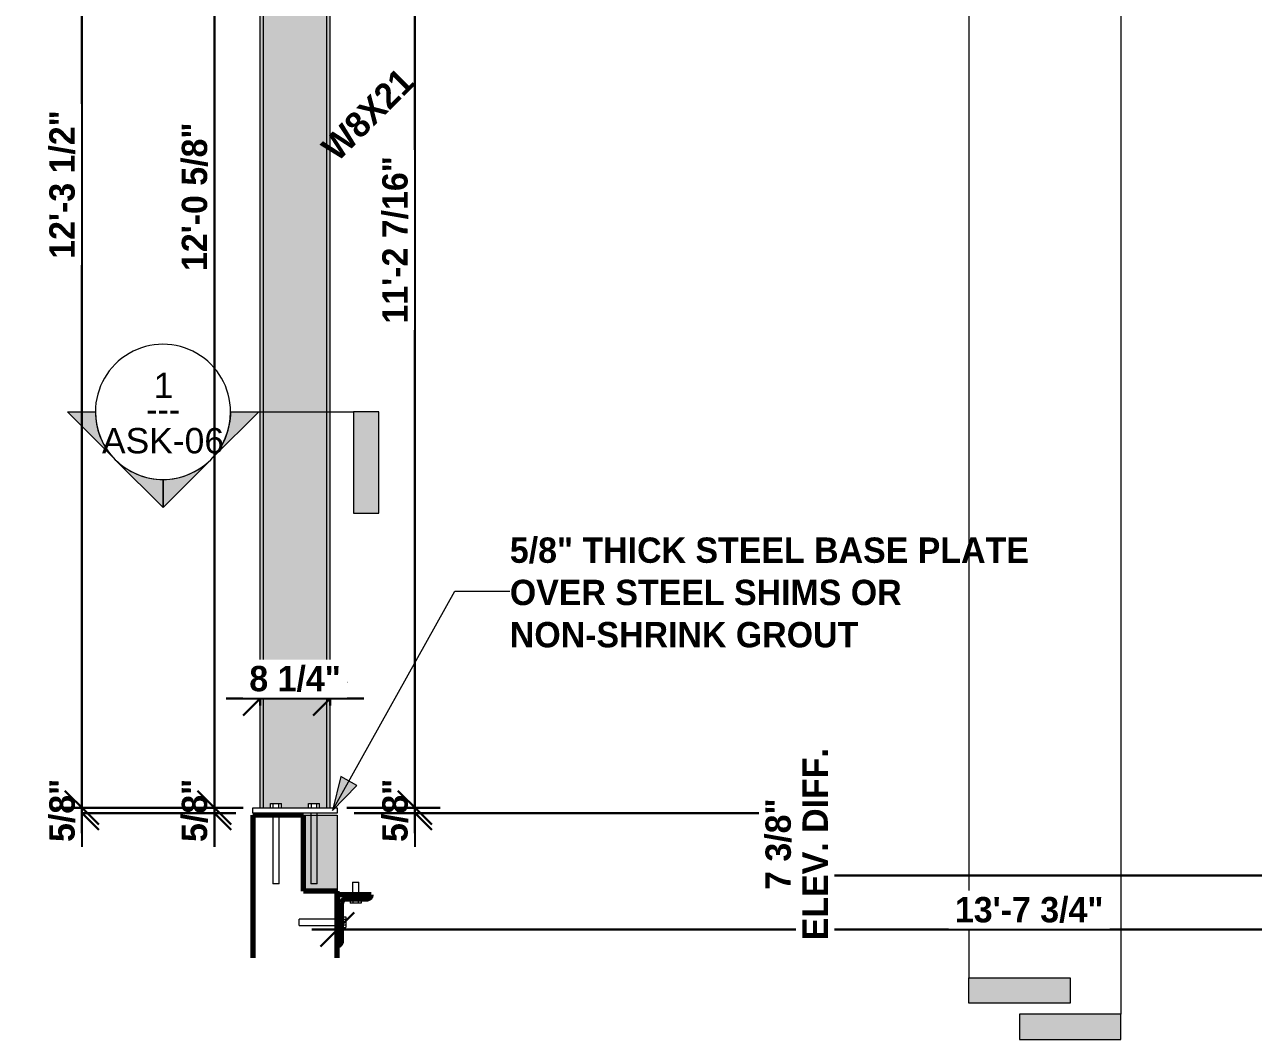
# Model space of a CAD drawing. Header units: inches. Extents: x -8939 to -8174, y -29 to 1319.
# Drawn here: x -8903.6 to -8758.2, y -28.5 to 91.6 of the extents above; entities that cross this region are included whole.
import ezdxf

# ---------------------------------------------------------------- set-up
doc = ezdxf.new("R2010")
doc.units = ezdxf.units.IN
doc.header["$MEASUREMENT"] = 0
for name, color, linetype, lineweight in [('A-ANNO-DIMS-1', 211, 'Continuous', 30), ('A-GENM', 5, 'Continuous', 9), ('G-ANNO-SYMB', 111, 'Continuous', 9), ('G-ANNO-TEXT', 231, 'Continuous', 9), ('S-BEAM', 12, 'Continuous', 9), ('S-BEAM-2', 12, 'Continuous', 70), ('S-COLS', 52, 'Continuous', 9), ('S-COLS-1', 22, 'Continuous', 9), ('S-COLS-IDEN', 171, 'Continuous', 9), ('S-FNDN', 32, 'Continuous', 18), ('S-FNDN-2', 32, 'Continuous', 70), ('S-FSTN', 2, 'Continuous', 9)]:
    doc.layers.add(name, color=color, linetype=linetype, lineweight=lineweight)
doc.layers.add('S-FNDN-1', color=235, linetype='Continuous', lineweight=18, transparency=0.4)
doc.styles.add('Arial', font='arial.ttf', dxfattribs={"height": 2.999999999999998})
doc.styles.add('Century Gothic', font='ufonts.com_century-gothic.ttf', dxfattribs={"height": 2.999999999999998})
doc.styles.add('Century Gothic_B', font='GOTHICB.TTF', dxfattribs={"height": 2.999999999999999})
doc.dimstyles.new('OD__1_16__Tol__', dxfattribs={"dimscale": 12, "dimtxt": 3.132504809152577, "dimasz": 0.3333333333333333, "dimexe": 0.25, "dimexo": 0.1666666666666667, "dimgap": 0.04166666666666667, "dimtad": 1, "dimdec": 4, "dimrnd": 0.0625, "dimzin": 3, "dimdsep": 46, "dimlunit": 4, "dimtxsty": 'Century Gothic_B', "dimblk1": 'OBLIQUE', "dimblk2": 'OBLIQUE', "dimsah": 1, "dimcen": 0.09, "dimdle": 0.25, "dimazin": 0, "dimtfac": 1, "dimtdec": 4, "dimtix": 1, "dimtmove": 0, "dimatfit": 3, "dimfxl": 1, "dimtvp": 1, "dimtfill": 1, "dimfrac": 2, "dimtolj": 1, "dimtzin": 0, "dimlwd": 30, "dimlwe": 30, "dimarcsym": 2})

# ---------------------------------------------------------------- blocks, each defined once
blk = doc.blocks.new('L-Angle - L6X4X1_2-2344438-STRUCTURE - MOMENT FRAME _1_ - ELEVATION')
at = {"layer": 'S-BEAM'}
h = blk.add_hatch(dxfattribs=at)
h.set_pattern_fill('FP_1', color=256, style=0, pattern_type=2)
h.set_pattern_definition([(45, (-8602.267, 124.938), (-3.167838379715733, 3.167838379715733), []), (45, (-8602.267, 129.738), (-3.167838379715733, 3.167838379715733), [])])
h.paths.add_polyline_path([(-8866.569381505386, -17.41796860874729), (-8866.215828114793, -17.27152199934061), (-8866.069381505387, -16.91796860874732), (-8866.069381505387, -12.41796860874727), (-8865.92293489598, -12.06441521815398), (-8865.569381505387, -11.9179686087473), (-8863.069381505387, -11.91796860874731), (-8862.715828114793, -11.77152199934055), (-8862.569381505387, -11.4179686087473), (-8866.569381505386, -11.41796860874729), (-8866.569381505386, -13.28898392608043)], flags=0)
at = {"layer": 'S-BEAM-2'}
for p, q in [((-8862.569381505387, -11.41796860874713), (-8866.569381505386, -11.41796860874716)), ((-8866.569381505386, -11.41796860874716), (-8866.569381505386, -17.41796860874714)), ((-8866.069381505387, -16.91796860874715), (-8866.069381505387, -12.41796860874712)), ((-8865.569381505387, -11.91796860874713), (-8863.069381505387, -11.91796860874714))]:
    blk.add_line(p, q, dxfattribs=at)
for centre, radius, start, end in [((-8863.069381505387, -11.41796860874713), 0.4999999999999963, 269.9999999999993, 359.9999999999994), ((-8865.569381505387, -12.41796860874712), 0.5, 90, 180), ((-8866.569381505386, -16.91796860874714), 0.499999999998181, 269.9999999999981, 359.9999999999989)]:
    blk.add_arc(centre, radius, start, end, dxfattribs=at)
blk = doc.blocks.new('051200 - Structural Steel Framing - Base Plate - 4 holes - 2-V1-STRUCTURE - MOMENT FRAME _1_ - ELEVATION')
at = {"layer": 'A-GENM'}
for p, q in [((-8874.468900558226, -0.624999999995411), (-8874.144141031806, -0.6249999999954099)), ((-8874.468900558226, -1.1249999999954), (-8874.468900558226, -0.624999999995411)), ((-8874.144141031806, -0.6249999999954099), (-8873.494621978967, -0.6249999999954076)), ((-8874.144141031806, -1.124999999995399), (-8874.144141031806, -0.6249999999954099)), ((-8873.494621978967, -0.6249999999954076), (-8873.169862452547, -0.6249999999954063)), ((-8873.494621978967, -1.124999999995397), (-8873.494621978967, -0.6249999999954076)), ((-8873.169862452547, -1.124999999995395), (-8873.169862452547, -0.6249999999954063)), ((-8869.968900558226, -0.6249999999954483), (-8869.644141031806, -0.624999999995449)), ((-8869.968900558226, -1.124999999995437), (-8869.968900558226, -0.6249999999954483)), ((-8869.644141031806, -0.624999999995449), (-8868.994621978967, -0.6249999999954466)), ((-8869.644141031806, -1.124999999995438), (-8869.644141031806, -0.624999999995449)), ((-8868.994621978967, -0.6249999999954466), (-8868.669862452547, -0.6249999999954436)), ((-8868.994621978967, -1.124999999995436), (-8868.994621978967, -0.6249999999954466)), ((-8868.669862452547, -1.124999999995433), (-8868.669862452547, -0.6249999999954436)), ((-8874.194381505384, -1.750000000001409), (-8874.194381505384, -2.000000000000158)), ((-8874.194381505384, -2.000000000000158), (-8874.194381505384, -10.12500000000018)), ((-8873.444381505384, -2.000000000000158), (-8873.444381505384, -1.750000000001409)), ((-8873.444381505384, -10.12500000000018), (-8873.444381505384, -2.000000000000158)), ((-8869.694381505384, -1.750000000001409), (-8869.694381505384, -2.000000000000158)), ((-8869.694381505384, -2.000000000000158), (-8869.694381505384, -10.12500000000018)), ((-8868.944381505384, -2.000000000000158), (-8868.944381505384, -1.750000000001409)), ((-8868.944381505384, -10.12500000000018), (-8868.944381505384, -2.000000000000158)), ((-8873.819381505384, -10.12500000000004), (-8874.194381505384, -10.12500000000004)), ((-8873.444381505384, -10.12500000000004), (-8873.819381505384, -10.12500000000004)), ((-8869.319381505384, -10.12500000000008), (-8869.694381505384, -10.12500000000008)), ((-8868.944381505384, -10.12500000000008), (-8869.319381505384, -10.12500000000008))]:
    blk.add_line(p, q, dxfattribs=at)
at = {"layer": 'S-BEAM'}
for p, q in [((-8876.569381505386, -1.125000000000075), (-8866.569381505386, -1.125000000000075)), ((-8876.569381505386, -1.750000000001297), (-8876.569381505386, -1.125000000000075)), ((-8866.569381505386, -1.125000000000075), (-8866.569381505386, -1.750000000001297)), ((-8866.569381505386, -1.750000000001297), (-8876.569381505386, -1.750000000001297))]:
    blk.add_line(p, q, dxfattribs=at)
blk = doc.blocks.new('050523 - W_P_C - Fastenings - Lag Bolt or Thru Bolt - 3_4_ x 2_-2254118-STRUCTURE - MOMENT FRAME _1_ - ELEVATION')
at = {"layer": 'A-GENM'}
for p, q in [((-8865.05040055826, -11.91796860874929), (-8865.05040055826, -12.41796860874928)), ((-8864.725641031842, -12.41796860874929), (-8865.05040055826, -12.41796860874928)), ((-8864.725641031842, -11.9179686087493), (-8864.725641031842, -12.41796860874929)), ((-8864.076121979004, -12.41796860874929), (-8864.725641031842, -12.41796860874929)), ((-8864.076121979004, -12.41796860874929), (-8864.076121979004, -11.9179686087493)), ((-8863.751362452584, -12.41796860874929), (-8864.076121979004, -12.41796860874929)), ((-8863.751362452584, -11.91796860874931), (-8863.751362452584, -12.41796860874929))]:
    blk.add_line(p, q, dxfattribs=at)
at = {"layer": 'S-FSTN'}
for p, q in [((-8864.775881505419, -9.917968608744799), (-8864.775881505419, -11.41796860874731)), ((-8864.775881505419, -9.917968608744653), (-8864.400881505419, -9.917968608744655)), ((-8864.400881505419, -9.917968608744655), (-8864.025881505419, -9.917968608744658)), ((-8864.025881505419, -11.41796860874732), (-8864.025881505419, -9.917968608744845))]:
    blk.add_line(p, q, dxfattribs=at)
blk = doc.blocks.new('050523 - W_P_C - Fastenings - Lag Bolt or Thru Bolt - 3_4_ x 5_-2254114-STRUCTURE - MOMENT FRAME _1_ - ELEVATION')
at = {"layer": 'A-GENM'}
for p, q in [((-8866.069381505382, -14.018449555909), (-8865.569381505382, -14.01844955590901)), ((-8865.569381505382, -14.34320908232806), (-8866.069381505382, -14.34320908232805)), ((-8865.569381505382, -14.01844955590901), (-8865.569381505382, -14.34320908232806)), ((-8865.569381505382, -14.34320908232806), (-8865.569381505382, -14.99272813516662)), ((-8866.069381505382, -14.99272813516662), (-8865.569381505382, -14.99272813516662)), ((-8866.069381505382, -15.31748766158566), (-8865.569381505382, -15.31748766158567)), ((-8865.569381505382, -14.99272813516662), (-8865.569381505382, -15.31748766158567))]:
    blk.add_line(p, q, dxfattribs=at)
at = {"layer": 'S-FSTN'}
for p, q in [((-8866.569381505386, -14.29296860874475), (-8871.069381505386, -14.29296860874465)), ((-8871.069381505386, -14.66796860874454), (-8871.069381505386, -14.29296860874454)), ((-8871.069381505386, -15.04296860874454), (-8871.069381505386, -14.66796860874454)), ((-8871.069381505386, -15.04296860874469), (-8866.569381505386, -15.04296860874475))]:
    blk.add_line(p, q, dxfattribs=at)
blk = doc.blocks.new('Section - 3_32_ x 3_8_-54337-STRUCTURE - MOMENT FRAME _1_ - ELEVATION')
at = {"layer": 'G-ANNO-SYMB'}
blk.add_hatch(color=256, dxfattribs=at).paths.add_polyline_path([(-8785.84586055963, -25.5452430915449), (-8773.84586055963, -25.54524309154501), (-8773.84586055963, -28.54524309154501), (-8785.84586055963, -28.5452430915449)], flags=0)
for p, q in [((-8785.84586055963, -25.5452430915449), (-8785.84586055963, -28.5452430915449)), ((-8773.84586055963, -25.54524309154501), (-8785.84586055963, -25.5452430915449)), ((-8773.84586055963, -28.54524309154501), (-8773.84586055963, -25.54524309154501)), ((-8785.84586055963, -28.5452430915449), (-8773.84586055963, -28.54524309154501))]:
    blk.add_line(p, q, dxfattribs=at)
blk = doc.blocks.new('_Oblique')
at = {"color": 0, "linetype": 'ByBlock', "lineweight": -2}
blk.add_line((-0.5, -0.5), (0.5, 0.5), dxfattribs=at)
blk = doc.blocks.new('DIMBLOCK1-STRUCTURE - MOMENT FRAME _1_ - ELEVATION')
at = {"layer": 'A-ANNO-DIMS-1', "color": 0, "lineweight": 30, "transparency": 16777216}
for p, q in [((-8881.121209444373, -1.125000000000003), (-8881.121209444373, 2.874999999999996)), ((-8877.709381505389, -1.125000000000002), (-8884.121209444373, -1.125000000000004)), ((-8881.121209444373, -1.750000000001299), (-8881.121209444373, -1.125000000000003)), ((-8878.56938150539, -1.750000000001299), (-8884.121209444373, -1.750000000001299)), ((-8881.121209444373, -1.750000000001299), (-8881.121209444373, -5.750000000001299))]:
    blk.add_line(p, q, dxfattribs=at)
at = {"layer": 'Defpoints', "color": 0, "transparency": 16777216}
for p in [(-8875.709381505389, -1.125000000000002), (-8876.56938150539, -1.750000000001298)]:
    blk.add_point(p, dxfattribs=at)
at = {"layer": 'A-ANNO-DIMS-1', "color": 0, "lineweight": 30, "transparency": 16777216, "xscale": 3.999999999999999, "yscale": 3.999999999999999, "zscale": 3.999999999999999}
for p, rotation in [((-8881.121209444373, -1.125000000000003), 270), ((-8881.121209444373, -1.750000000001299), 90)]:
    blk.add_blockref('_Oblique', p, dxfattribs=dict(at, rotation=rotation))
at = {"layer": 'A-ANNO-DIMS-1', "color": 0, "transparency": 16777216, "insert": (-8883.431202659654, -1.437499999998135), "char_height": 2.999999999999999, "attachment_point": 5, "rotation": 90, "style": 'Century Gothic_B', "bg_fill": 3, "box_fill_scale": 1.25, "bg_fill_color": 256, "bg_fill_true_color": 13158600, "bg_fill_transparency": 0}
blk.add_mtext('\\A1;5/8"', dxfattribs=at)
at = {"layer": 'Defpoints', "color": 0, "transparency": 16777216}
blk.add_point((-8881.121209444373, -1.125000000000003), dxfattribs=at)
blk = doc.blocks.new('DIMBLOCK2-STRUCTURE - MOMENT FRAME _1_ - ELEVATION')
at = {"layer": 'A-ANNO-DIMS-1', "color": 0, "lineweight": 30, "transparency": 16777216}
for p, q in [((-8881.121209444373, -4.125000000000003), (-8881.121209444373, 146.4999999999996)), ((-8869.054381505388, 143.4999999999996), (-8884.121209444373, 143.4999999999996)), ((-8877.709381505389, -1.125000000000002), (-8884.121209444373, -1.125000000000004))]:
    blk.add_line(p, q, dxfattribs=at)
at = {"layer": 'Defpoints', "color": 0, "transparency": 16777216}
for p in [(-8881.121209444373, 143.4999999999996), (-8867.054381505388, 143.4999999999996), (-8875.709381505389, -1.125000000000002)]:
    blk.add_point(p, dxfattribs=at)
at = {"layer": 'A-ANNO-DIMS-1', "color": 0, "lineweight": 30, "transparency": 16777216, "xscale": 3.999999999999999, "yscale": 3.999999999999999, "zscale": 3.999999999999999}
for p, rotation in [((-8881.121209444373, 143.4999999999996), 90), ((-8881.121209444373, -1.125000000000003), 270)]:
    blk.add_blockref('_Oblique', p, dxfattribs=dict(at, rotation=rotation))
at = {"layer": 'A-ANNO-DIMS-1', "color": 0, "transparency": 16777216, "insert": (-8883.431202659654, 71.18750000000229), "char_height": 2.999999999999999, "attachment_point": 5, "rotation": 90, "style": 'Century Gothic_B', "bg_fill": 3, "box_fill_scale": 1.25, "bg_fill_color": 256, "bg_fill_true_color": 13158600, "bg_fill_transparency": 0}
blk.add_mtext('\\A1;12\'-0 5/8"', dxfattribs=at)
blk = doc.blocks.new('DIMBLOCK3-STRUCTURE - MOMENT FRAME _1_ - ELEVATION')
at = {"layer": 'A-ANNO-DIMS-1', "color": 0, "lineweight": 30, "transparency": 16777216}
for p, q in [((-8875.709381505383, 10.97840025778577), (-8875.709381505383, 14.80682738253196)), ((-8867.429381505382, 10.97840025778577), (-8867.429381505382, 14.80682738253196)), ((-8875.709381505383, 11.80682738253196), (-8879.709381505383, 11.80682738253196)), ((-8867.429381505382, 11.80682738253196), (-8875.709381505383, 11.80682738253196)), ((-8867.429381505382, 11.80682738253196), (-8863.429381505382, 11.80682738253196))]:
    blk.add_line(p, q, dxfattribs=at)
at = {"layer": 'Defpoints', "color": 0, "transparency": 16777216}
for p in [(-8875.709381505383, 8.978400257785774), (-8867.429381505382, 8.978400257785774)]:
    blk.add_point(p, dxfattribs=at)
at = {"layer": 'A-ANNO-DIMS-1', "color": 0, "lineweight": 30, "transparency": 16777216, "xscale": 3.999999999999999, "yscale": 3.999999999999999, "zscale": 3.999999999999999}
blk.add_blockref('_Oblique', (-8875.709381505383, 11.80682738253196), dxfattribs=at)
at = {"layer": 'A-ANNO-DIMS-1', "color": 0, "lineweight": 30, "transparency": 16777216, "xscale": 3.999999999999999, "yscale": 3.999999999999999, "zscale": 3.999999999999999, "rotation": 180}
blk.add_blockref('_Oblique', (-8867.429381505382, 11.80682738253196), dxfattribs=at)
at = {"layer": 'A-ANNO-DIMS-1', "color": 0, "transparency": 16777216, "insert": (-8871.569381505382, 14.11682059781558), "char_height": 2.999999999999999, "attachment_point": 5, "style": 'Century Gothic_B', "bg_fill": 3, "box_fill_scale": 1.25, "bg_fill_color": 256, "bg_fill_true_color": 13158600, "bg_fill_transparency": 0}
blk.add_mtext('\\A1;8 1/4"', dxfattribs=at)
at = {"layer": 'Defpoints', "color": 0, "transparency": 16777216}
blk.add_point((-8875.709381505383, 11.80682738253196), dxfattribs=at)
blk = doc.blocks.new('DIMBLOCK4-STRUCTURE - MOMENT FRAME _1_ - ELEVATION')
at = {"layer": 'A-ANNO-DIMS-1', "color": 0, "lineweight": 30, "transparency": 16777216}
for p, q in [((-8857.39897681872, -1.125000000000001), (-8857.39897681872, 2.874999999999999)), ((-8865.429381505388, -1.125000000000002), (-8854.39897681872, -1.125)), ((-8857.39897681872, -1.750000000001297), (-8857.39897681872, -1.125000000000001)), ((-8864.56938150539, -1.750000000001298), (-8854.39897681872, -1.750000000001296)), ((-8857.39897681872, -1.750000000001297), (-8857.39897681872, -5.750000000001296))]:
    blk.add_line(p, q, dxfattribs=at)
at = {"layer": 'Defpoints', "color": 0, "transparency": 16777216}
for p in [(-8867.429381505388, -1.125000000000002), (-8866.56938150539, -1.750000000001298)]:
    blk.add_point(p, dxfattribs=at)
at = {"layer": 'A-ANNO-DIMS-1', "color": 0, "lineweight": 30, "transparency": 16777216, "xscale": 3.999999999999999, "yscale": 3.999999999999999, "zscale": 3.999999999999999}
for p, rotation in [((-8857.39897681872, -1.125000000000001), 270), ((-8857.39897681872, -1.750000000001297), 90)]:
    blk.add_blockref('_Oblique', p, dxfattribs=dict(at, rotation=rotation))
at = {"layer": 'A-ANNO-DIMS-1', "color": 0, "transparency": 16777216, "insert": (-8859.708970034002, -1.437499999998139), "char_height": 2.999999999999999, "attachment_point": 5, "rotation": 90, "style": 'Century Gothic_B', "bg_fill": 3, "box_fill_scale": 1.25, "bg_fill_color": 256, "bg_fill_true_color": 13158600, "bg_fill_transparency": 0}
blk.add_mtext('\\A1;5/8"', dxfattribs=at)
at = {"layer": 'Defpoints', "color": 0, "transparency": 16777216}
blk.add_point((-8857.39897681872, -1.125000000000001), dxfattribs=at)
blk = doc.blocks.new('DIMBLOCK5-STRUCTURE - MOMENT FRAME _1_ - ELEVATION')
at = {"layer": 'A-ANNO-DIMS-1', "color": 0, "lineweight": 30, "transparency": 16777216}
for p, q in [((-8857.39897681872, -4.125000000000001), (-8857.39897681872, 136.2999999999996)), ((-8858.227403943463, 133.2999999999996), (-8854.39897681872, 133.2999999999996)), ((-8865.429381505388, -1.125000000000002), (-8854.39897681872, -1.125))]:
    blk.add_line(p, q, dxfattribs=at)
at = {"layer": 'Defpoints', "color": 0, "transparency": 16777216}
for p in [(-8860.227403943463, 133.2999999999996), (-8857.39897681872, 133.2999999999996), (-8867.429381505388, -1.125000000000002)]:
    blk.add_point(p, dxfattribs=at)
at = {"layer": 'A-ANNO-DIMS-1', "color": 0, "lineweight": 30, "transparency": 16777216, "xscale": 3.999999999999999, "yscale": 3.999999999999999, "zscale": 3.999999999999999}
for p, rotation in [((-8857.39897681872, 133.2999999999996), 90), ((-8857.39897681872, -1.125000000000001), 270)]:
    blk.add_blockref('_Oblique', p, dxfattribs=dict(at, rotation=rotation))
at = {"layer": 'A-ANNO-DIMS-1', "color": 0, "transparency": 16777216, "insert": (-8859.708970034002, 66.0875000000023), "char_height": 2.999999999999999, "attachment_point": 5, "rotation": 90, "style": 'Century Gothic_B', "bg_fill": 3, "box_fill_scale": 1.25, "bg_fill_color": 256, "bg_fill_true_color": 13158600, "bg_fill_transparency": 0}
blk.add_mtext('\\A1;11\'-2 7/16"', dxfattribs=at)
blk = doc.blocks.new('DIMBLOCK16-STRUCTURE - MOMENT FRAME _1_ - ELEVATION')
at = {"layer": 'A-ANNO-DIMS-1', "color": 0, "lineweight": 30, "transparency": 16777216}
for p, q in [((-8866.569381505384, -16.36779576049809), (-8866.569381505384, -12.5393686357519)), ((-8702.819381505358, -16.36779576049809), (-8702.819381505358, -12.5393686357519)), ((-8699.819381505358, -15.5393686357519), (-8869.569381505384, -15.5393686357519))]:
    blk.add_line(p, q, dxfattribs=at)
at = {"layer": 'Defpoints', "color": 0, "transparency": 16777216}
for p in [(-8866.569381505384, -15.5393686357519), (-8866.569381505384, -18.36779576049809), (-8702.819381505358, -18.36779576049809)]:
    blk.add_point(p, dxfattribs=at)
at = {"layer": 'A-ANNO-DIMS-1', "color": 0, "lineweight": 30, "transparency": 16777216, "xscale": 3.999999999999999, "yscale": 3.999999999999999, "zscale": 3.999999999999999, "rotation": 180}
blk.add_blockref('_Oblique', (-8866.569381505384, -15.5393686357519), dxfattribs=at)
at = {"layer": 'A-ANNO-DIMS-1', "color": 0, "lineweight": 30, "transparency": 16777216, "xscale": 3.999999999999999, "yscale": 3.999999999999999, "zscale": 3.999999999999999}
blk.add_blockref('_Oblique', (-8702.819381505358, -15.5393686357519), dxfattribs=at)
at = {"layer": 'A-ANNO-DIMS-1', "color": 0, "transparency": 16777216, "insert": (-8784.694381505371, -13.22937542046828), "char_height": 2.999999999999999, "attachment_point": 5, "style": 'Century Gothic_B', "bg_fill": 3, "box_fill_scale": 1.25, "bg_fill_color": 256, "bg_fill_true_color": 13158600, "bg_fill_transparency": 0}
blk.add_mtext('\\A1;13\'-7 3/4"', dxfattribs=at)
blk = doc.blocks.new('DIMBLOCK17-STRUCTURE - MOMENT FRAME _1_ - ELEVATION')
at = {"layer": 'A-ANNO-DIMS-1', "color": 0, "lineweight": 30, "transparency": 16777216}
for p, q in [((-8812.049863000255, -1.750000000001289), (-8812.049863000255, 2.249999999998711)), ((-8864.56938150539, -1.750000000001298), (-8809.049863000255, -1.750000000001289)), ((-8812.049863000255, -9.125000000001318), (-8812.049863000255, -1.750000000001289)), ((-8704.819381505362, -9.1250000000013), (-8815.049863000255, -9.125000000001318)), ((-8812.049863000255, -9.125000000001318), (-8812.049863000255, -13.12500000000132))]:
    blk.add_line(p, q, dxfattribs=at)
at = {"layer": 'Defpoints', "color": 0, "transparency": 16777216}
for p in [(-8866.56938150539, -1.750000000001298), (-8702.819381505362, -9.1250000000013)]:
    blk.add_point(p, dxfattribs=at)
at = {"layer": 'A-ANNO-DIMS-1', "color": 0, "lineweight": 30, "transparency": 16777216, "xscale": 3.999999999999999, "yscale": 3.999999999999999, "zscale": 3.999999999999999}
for p, rotation in [((-8812.049863000255, -1.750000000001289), 270), ((-8812.049863000255, -9.125000000001318), 90)]:
    blk.add_blockref('_Oblique', p, dxfattribs=dict(at, rotation=rotation))
at = {"layer": 'A-ANNO-DIMS-1', "color": 0, "transparency": 16777216, "insert": (-8814.359856215537, -5.437499999998805), "char_height": 2.999999999999999, "attachment_point": 5, "rotation": 90, "style": 'Century Gothic_B', "bg_fill": 3, "box_fill_scale": 1.25, "bg_fill_color": 256, "bg_fill_true_color": 13158600, "bg_fill_transparency": 0}
blk.add_mtext('\\A1;7 3/8"', dxfattribs=at)
at = {"layer": 'A-ANNO-DIMS-1', "color": 0, "transparency": 16777216, "insert": (-8810.021310983515, -5.437499999998805), "char_height": 2.999999999999999, "attachment_point": 5, "rotation": 90, "style": 'Century Gothic_B', "bg_fill": 3, "box_fill_scale": 1.25, "bg_fill_color": 256, "bg_fill_true_color": 13158600, "bg_fill_transparency": 0}
blk.add_mtext('\\A1;ELEV. DIFF.', dxfattribs=at)
at = {"layer": 'Defpoints', "color": 0, "transparency": 16777216}
blk.add_point((-8812.049863000255, -1.750000000001289), dxfattribs=at)
blk = doc.blocks.new('Section - Section Head - Filled-22785-STRUCTURE - MOMENT FRAME _1_ - ELEVATION')
at = {"layer": 'G-ANNO-SYMB'}
h = blk.add_hatch(color=256, dxfattribs=at)
edge = h.paths.add_edge_path(flags=0)
edge.add_arc((-8773.84586055963, 180.164589275989), 8.01041186365364, 89.99999999999989, 132.0783950246268, ccw=False)
edge.add_line((-8773.84586055963, 188.1750011396435), (-8773.84586055963, 191.4782977749737))
edge.add_line((-8773.84586055963, 191.4782977749737), (-8779.214012345175, 186.110145989428))
h = blk.add_hatch(color=256, dxfattribs=at)
edge = h.paths.add_edge_path(flags=0)
edge.add_line((-8779.502714809121, 185.8214435254813), (-8785.159569058615, 180.164589275989))
edge.add_line((-8785.159569058615, 180.164589275989), (-8781.84586055963, 180.164589275989))
edge.add_arc((-8773.84586055963, 180.1645892759889), 7.999999999998778, 135.0000000000002, 179.9999999999997, ccw=False)
h = blk.add_hatch(color=256, dxfattribs=at)
edge = h.paths.add_edge_path(flags=0)
edge.add_arc((-8773.84586055963, 180.164589275989), 7.999999999999994, 180.0000000000003, 225.0000000000041, ccw=False)
edge.add_line((-8781.84586055963, 180.164589275989), (-8785.159569058615, 180.164589275989))
edge.add_line((-8785.159569058615, 180.164589275989), (-8779.502714809121, 174.5077350264966))
h = blk.add_hatch(color=256, dxfattribs=at)
edge = h.paths.add_edge_path(flags=0)
edge.add_line((-8779.214012345175, 174.2190325625498), (-8773.84586055963, 168.8508807770041))
edge.add_line((-8773.84586055963, 168.8508807770041), (-8773.84586055963, 172.1541774123343))
edge.add_arc((-8773.84586055963, 180.1645892759889), 8.01041186365463, 227.9216049753765, 270, ccw=False)
for p, q in [((-8779.214012345175, 186.110145989428), (-8773.84586055963, 191.4782977749737)), ((-8773.84586055963, 191.4782977749737), (-8773.84586055963, 188.1750011396435)), ((-8785.159569058615, 180.164589275989), (-8779.502714809121, 185.8214435254813)), ((-8781.84586055963, 180.164589275989), (-8785.159569058615, 180.164589275989)), ((-8779.502714809121, 174.5077350264966), (-8785.159569058615, 180.164589275989)), ((-8785.159569058615, 180.164589275989), (-8781.84586055963, 180.164589275989)), ((-8773.84586055963, 168.8508807770041), (-8779.214012345175, 174.2190325625498)), ((-8773.84586055963, 172.1541774123343), (-8773.84586055963, 168.8508807770041))]:
    blk.add_line(p, q, dxfattribs=at)
for centre, radius, start, end in [((-8773.84586055963, 180.1750011396435), 8, 90, 269.9999999999996), ((-8773.84586055963, 180.164589275989), 8.01041186365364, 89.99999999999959, 132.0783950246265), ((-8773.84586055963, 180.1750011396435), 8, 269.9999999999996, 90), ((-8773.84586055963, 180.1645892759889), 7.999999999998778, 134.9999999999999, 179.9999999999994), ((-8773.84586055963, 180.164589275989), 7.999999999999994, 179.9999999999999, 225.0000000000037), ((-8773.84586055963, 180.1645892759889), 8.01041186365463, 227.9216049753761, 269.9999999999996)]:
    blk.add_arc(centre, radius, start, end, dxfattribs=at)
blk = doc.blocks.new('DIMBLOCK18-STRUCTURE - MOMENT FRAME _1_ - ELEVATION')
at = {"layer": 'A-ANNO-DIMS-1', "color": 0, "lineweight": 30, "transparency": 16777216}
for p, q in [((-8896.795942699711, -1.125000000000006), (-8896.795942699711, 2.874999999999994)), ((-8877.709381505389, -1.125000000000002), (-8899.795942699711, -1.125000000000006)), ((-8896.795942699711, -1.750000000001301), (-8896.795942699711, -1.125000000000006)), ((-8878.56938150539, -1.750000000001299), (-8899.795942699711, -1.750000000001302)), ((-8896.795942699711, -1.750000000001301), (-8896.795942699711, -5.750000000001301))]:
    blk.add_line(p, q, dxfattribs=at)
at = {"layer": 'Defpoints', "color": 0, "transparency": 16777216}
for p in [(-8875.709381505389, -1.125000000000002), (-8876.56938150539, -1.750000000001298)]:
    blk.add_point(p, dxfattribs=at)
at = {"layer": 'A-ANNO-DIMS-1', "color": 0, "lineweight": 30, "transparency": 16777216, "xscale": 3.999999999999999, "yscale": 3.999999999999999, "zscale": 3.999999999999999}
for p, rotation in [((-8896.795942699711, -1.125000000000006), 270), ((-8896.795942699711, -1.750000000001301), 90)]:
    blk.add_blockref('_Oblique', p, dxfattribs=dict(at, rotation=rotation))
at = {"layer": 'A-ANNO-DIMS-1', "color": 0, "transparency": 16777216, "insert": (-8899.105935914993, -1.437499999998132), "char_height": 2.999999999999999, "attachment_point": 5, "rotation": 90, "style": 'Century Gothic_B', "bg_fill": 3, "box_fill_scale": 1.25, "bg_fill_color": 256, "bg_fill_true_color": 13158600, "bg_fill_transparency": 0}
blk.add_mtext('\\A1;5/8"', dxfattribs=at)
at = {"layer": 'Defpoints', "color": 0, "transparency": 16777216}
blk.add_point((-8896.795942699711, -1.125000000000006), dxfattribs=at)
blk = doc.blocks.new('DIMBLOCK19-STRUCTURE - MOMENT FRAME _1_ - ELEVATION')
at = {"layer": 'A-ANNO-DIMS-1', "color": 0, "lineweight": 30, "transparency": 16777216}
for p, q in [((-8896.795942699711, -4.125000000000005), (-8896.795942699711, 149.3996093749993)), ((-8877.710631505388, 146.3996093749994), (-8899.795942699711, 146.3996093749993)), ((-8877.709381505389, -1.125000000000002), (-8899.795942699711, -1.125000000000006))]:
    blk.add_line(p, q, dxfattribs=at)
at = {"layer": 'Defpoints', "color": 0, "transparency": 16777216}
for p in [(-8896.795942699711, 146.3996093749993), (-8875.710631505388, 146.3996093749994), (-8875.709381505389, -1.125000000000002)]:
    blk.add_point(p, dxfattribs=at)
at = {"layer": 'A-ANNO-DIMS-1', "color": 0, "lineweight": 30, "transparency": 16777216, "xscale": 3.999999999999999, "yscale": 3.999999999999999, "zscale": 3.999999999999999}
for p, rotation in [((-8896.795942699711, 146.3996093749993), 90), ((-8896.795942699711, -1.125000000000006), 270)]:
    blk.add_blockref('_Oblique', p, dxfattribs=dict(at, rotation=rotation))
at = {"layer": 'A-ANNO-DIMS-1', "color": 0, "transparency": 16777216, "insert": (-8899.105935914993, 72.63730468750217), "char_height": 2.999999999999999, "attachment_point": 5, "rotation": 90, "style": 'Century Gothic_B', "bg_fill": 3, "box_fill_scale": 1.25, "bg_fill_color": 256, "bg_fill_true_color": 13158600, "bg_fill_transparency": 0}
blk.add_mtext('\\A1;12\'-3 1/2"', dxfattribs=at)

msp = doc.modelspace()

# ---------------------------------------------------------------- hatches: boundary and pattern name
at = {"layer": 'S-COLS-1'}
for points in [[(-8875.309381505383, -1.12500000000017), (-8875.309381505383, 146.1496093749994), (-8875.709381505383, 146.1496093749994), (-8875.709381505383, -1.12500000000017)], [(-8867.429381505384, -1.12500000000017), (-8867.429381505384, 146.1496093749994), (-8867.829381505384, 146.1496093749994), (-8867.829381505384, -1.12500000000017)]]:
    msp.add_hatch(color=256, dxfattribs=at).paths.add_polyline_path(points, flags=0)
h = msp.add_hatch(color=256, dxfattribs=at)
h.paths.add_polyline_path([(-8875.24574357218, -1.12500000000017), (-8874.834381505383, -1.12500000000017), (-8874.834381505383, 133.2999999999994), (-8875.309381505383, 133.2999999999994), (-8875.309381505383, -1.12500000000017)], flags=0)
h.paths.add_polyline_path([(-8875.251187912541, 133.5499999999994), (-8874.834381505383, 133.5499999999994), (-8874.839058773085, 143.2492187499994), (-8875.309381505383, 143.2492187499994), (-8875.309381505383, 133.5499999999994)], flags=0)
h.paths.add_polyline_path([(-8875.075010370527, 143.4992187499994), (-8874.834381505383, 143.4992187499994), (-8874.834381505383, 146.1496093749994), (-8875.309381505383, 146.1496093749994), (-8875.309381505383, 143.4992187499994), (-8875.24574357218, 143.4992187499994)], flags=0)
h = msp.add_hatch(color=256, dxfattribs=at)
h.paths.add_polyline_path([(-8874.834381505383, -1.12500000000017), (-8874.468900558226, -1.12500000000017), (-8874.468900558226, -0.6249999999955945), (-8873.169862452547, -0.6249999999955519), (-8873.169862452547, -1.12500000000017), (-8869.968900558226, -1.12500000000017), (-8869.968900558226, -0.6249999999955945), (-8868.669862452547, -0.6249999999955945), (-8868.669862452547, -1.12500000000017), (-8868.304381505384, -1.12500000000017), (-8868.304381505384, 131.5000903221598), (-8868.32781900539, 131.5000903221598), (-8868.32781900539, 131.7746093750007), (-8868.929381505384, 131.7873871901423), (-8868.929381505384, 132.5246093750007), (-8868.32781900539, 132.5246093750007), (-8868.32781900539, 132.7991284278365), (-8868.304381505384, 132.7991284278365), (-8868.304381505384, 133.2999999999994), (-8874.834381505383, 133.2999999999994), (-8874.834381505383, -0.6829839260804532)], flags=0)
h.paths.add_polyline_path([(-8870.180581222341, 133.5499999999994), (-8868.304381505384, 133.5499999999994), (-8868.304381505384, 134.2500903221598), (-8868.32781900539, 134.2500903221598), (-8868.32781900539, 134.5246093750007), (-8868.929381505384, 134.5373871901423), (-8868.929381505384, 135.2746093750007), (-8868.32781900539, 135.2746093750007), (-8868.32781900539, 135.5491284278365), (-8868.304381505384, 135.5491284278365), (-8868.304381505384, 141.2500903221598), (-8868.32781900539, 141.2500903221598), (-8868.32781900539, 141.5246093750007), (-8868.929381505384, 141.5373871901423), (-8868.929381505384, 142.2746093750007), (-8868.32781900539, 142.2746093750007), (-8868.32781900539, 142.5491284278365), (-8868.304381505384, 142.5491284278365), (-8868.304381505384, 143.2492187499994), (-8874.834381505383, 143.2492187499994), (-8874.834381505383, 133.5499999999994), (-8871.766872889008, 133.5499999999994)], flags=0)
h.paths.add_polyline_path([(-8868.594289555675, 143.4992187499994), (-8868.304381505384, 143.4992187499994), (-8868.304381505384, 144.0000903221598), (-8868.32781900539, 144.0000903221598), (-8868.32781900539, 144.2746093750007), (-8868.929381505384, 144.2873871901423), (-8868.929381505384, 145.0246093750007), (-8868.32781900539, 145.0246093750007), (-8868.32781900539, 145.2991284278365), (-8868.304381505384, 145.2991284278365), (-8868.304381505384, 146.1496093749994), (-8874.834381505383, 146.1496093749994), (-8874.834381505383, 143.4992187499994), (-8870.180581222341, 143.4992187499994)], flags=0)
h = msp.add_hatch(color=256, dxfattribs=at)
h.paths.add_polyline_path([(-8868.066881505385, -1.12500000000017), (-8867.829381505384, -1.12500000000017), (-8867.835711619713, 131.5000903221598), (-8868.304381505384, 131.5000903221598), (-8868.304381505384, -1.12500000000017)], flags=0)
h.paths.add_polyline_path([(-8867.83515030028, 132.7991284278365), (-8867.829381505384, 132.7991284278365), (-8867.83493387172, 133.2999999999994), (-8868.304381505384, 133.2999999999994), (-8868.304381505384, 132.7991284278365), (-8867.893019438587, 132.7991284278365)], flags=0)
h.paths.add_polyline_path([(-8868.087200060221, 133.5499999999994), (-8867.829381505384, 133.5499999999994), (-8867.834523333984, 134.2500903221598), (-8868.304381505384, 134.2500903221598), (-8868.304381505384, 133.5499999999994)], flags=0)
h.paths.add_polyline_path([(-8867.90553362236, 135.5491284278365), (-8867.829381505384, 135.5491284278365), (-8867.83149860668, 141.2500903221598), (-8868.304381505384, 141.2500903221598), (-8868.304381505384, 135.5491284278365), (-8868.066881505385, 135.5491284278365)], flags=0)
h.paths.add_polyline_path([(-8867.830937287246, 142.5491284278365), (-8867.829381505384, 142.5491284278365), (-8867.830634775488, 143.2492187499994), (-8868.304381505384, 143.2492187499994), (-8868.304381505384, 142.5491284278365), (-8867.893019438587, 142.5491284278365)], flags=0)
h.paths.add_polyline_path([(-8868.304381505384, 143.4992187499994), (-8867.829381505384, 143.4992187499994), (-8867.830310320953, 144.0000903221598), (-8868.304381505384, 144.0000903221598), (-8868.304381505384, 143.5856827405862)], flags=0)
h.paths.add_polyline_path([(-8868.066881505385, 145.2991284278365), (-8867.829381505384, 145.2991284278365), (-8867.829381505384, 146.1496093749994), (-8868.304381505384, 146.1496093749994), (-8868.304381505384, 145.2991284278365), (-8868.068253019632, 145.2991284278365)], flags=0)
at = {"layer": 'S-FNDN-1'}
msp.add_hatch(color=256, dxfattribs=at).paths.add_polyline_path([(-8868.594289555675, -11.00000000000125), (-8866.569381505384, -11.00000000000125), (-8866.569381505384, -2.000000000000184), (-8870.569381505384, -2.000000000000184), (-8870.569381505384, -11.00000000000125)], flags=0)

# ---------------------------------------------------------------- linework, layer by layer
at = {"layer": 'G-ANNO-SYMB'}
for p, q in [((-8791.845860559642, 192.3677650366384), (-8791.845860559642, -21.26509817600541)), ((-8773.845860559633, 172.164589275989), (-8773.845860559633, -25.54524309154501))]:
    msp.add_line(p, q, dxfattribs=at)
at = {"layer": 'G-ANNO-TEXT'}
msp.add_line((-8852.646252886847, 24.52485929787874), (-8846.151833479578, 24.52485929787874), dxfattribs=at)
at = {"layer": 'S-COLS'}
for p, q in [((-8875.709381505385, -1.125), (-8875.709381505385, 146.1496093749994)), ((-8875.309381505383, -1.125), (-8875.309381505383, 146.1496093749994)), ((-8867.829381505386, -1.125), (-8867.829381505386, 146.1496093749994)), ((-8867.429381505384, -1.125), (-8867.429381505384, 146.1496093749994))]:
    msp.add_line(p, q, dxfattribs=at)
at = {"layer": 'S-FNDN'}
for p, q in [((-8870.569381505384, -2.000000000000014), (-8866.569381505384, -2.000000000000014)), ((-8866.569381505384, -2.000000000000014), (-8866.569381505384, -11.00000000000104))]:
    msp.add_line(p, q, dxfattribs=at)
at = {"layer": 'S-FNDN-2'}
for p, q in [((-8870.569381505384, -2.000000000000014), (-8876.569381505384, -2.000000000000014)), ((-8876.569381505384, -2.000000000000014), (-8876.569381505384, -18.89165059274691)), ((-8870.569381505384, -11.00000000000104), (-8870.569381505384, -2.000000000000014)), ((-8866.569381505384, -11.00000000000104), (-8870.569381505384, -11.00000000000104)), ((-8866.569381505384, -18.89165059274687), (-8866.569381505384, -11.00000000000104))]:
    msp.add_line(p, q, dxfattribs=at)

# ---------------------------------------------------------------- block references
at = {"layer": 'G-ANNO-SYMB', "extrusion": (0, 0, -1)}
msp.add_blockref('Section - 3_32_ x 3_8_-54337-STRUCTURE - MOMENT FRAME _1_ - ELEVATION', (17565.69172111927, 4.280144915700845), dxfattribs=at)
at = {"layer": 'G-ANNO-SYMB'}
msp.add_blockref('Section - 3_32_ x 3_8_-54337-STRUCTURE - MOMENT FRAME _1_ - ELEVATION', (0, 0), dxfattribs=at)
at = {"layer": 'S-BEAM'}
for name in ['051200 - Structural Steel Framing - Base Plate - 4 holes - 2-V1-STRUCTURE - MOMENT FRAME _1_ - ELEVATION', 'L-Angle - L6X4X1_2-2344438-STRUCTURE - MOMENT FRAME _1_ - ELEVATION']:
    msp.add_blockref(name, (0, 0), dxfattribs=at)
at = {"layer": 'S-FSTN'}
for name in ['050523 - W_P_C - Fastenings - Lag Bolt or Thru Bolt - 3_4_ x 2_-2254118-STRUCTURE - MOMENT FRAME _1_ - ELEVATION', '050523 - W_P_C - Fastenings - Lag Bolt or Thru Bolt - 3_4_ x 5_-2254114-STRUCTURE - MOMENT FRAME _1_ - ELEVATION']:
    msp.add_blockref(name, (0, 0), dxfattribs=at)

# ---------------------------------------------------------------- texts
at = {"layer": 'G-ANNO-TEXT', "char_height": 2.999999999999998, "attachment_point": 1, "style": 'Century Gothic_B'}
for s, insert, width in [('5/8" THICK STEEL BASE PLATE', (-8846.151833479578, 30.86055483593648), 68.67999999999994), ('OVER STEEL SHIMS OR', (-8846.151833479578, 25.86055483593648), 52.92399999999996), ('NON-SHRINK GROUT', (-8846.151833479578, 20.86055483593649), 50.49999999999996)]:
    msp.add_mtext(s, dxfattribs=dict(at, insert=insert, width=width))

# ---------------------------------------------------------------- next in the draw order: dimensions: what is measured, and where the dimension line sits
at = {"layer": 'A-ANNO-DIMS-1'}
dim = msp.add_linear_dim(base=(-8881.121209444373, -1.125000000000003), p1=(-8876.569381505386, -1.750000000001297), p2=(-8875.709381505385, -1.125000000000002), angle=89.99999999999991, dimstyle='OD__1_16__Tol__', override={"dimpost": '<>', "dimfxl": 1.063120407104774}, dxfattribs=at)
dim.commit()
dim.dimension.update_dxf_attribs({"geometry": 'DIMBLOCK1-STRUCTURE - MOMENT FRAME _1_ - ELEVATION', "text_midpoint": (-8883.431202659654, -1.437499999998135)})
dim = msp.add_linear_dim(base=(-8866.569381505384, -15.5393686357519), p1=(-8702.819381505358, -18.36779576049809), p2=(-8866.569381505384, -18.36779576049809), dimstyle='OD__1_16__Tol__', override={"dimpost": '<>', "dimfxl": 163.7500000000255}, dxfattribs=at)
dim.commit()
dim.dimension.update_dxf_attribs({"geometry": 'DIMBLOCK16-STRUCTURE - MOMENT FRAME _1_ - ELEVATION', "text_midpoint": (-8784.694381505371, -13.22937542046828)})

# ---------------------------------------------------------------- next in the draw order: dimensions: what is measured, and where the dimension line sits
dim = msp.add_linear_dim(base=(-8881.121209444373, 143.4999999999996), p1=(-8875.709381505385, -1.125000000000002), p2=(-8867.054381505384, 143.4999999999995), angle=89.99999999999991, dimstyle='OD__1_16__Tol__', override={"dimpost": '<>', "dimfxl": 144.8837452925617}, dxfattribs=at)
dim.commit()
dim.dimension.update_dxf_attribs({"geometry": 'DIMBLOCK2-STRUCTURE - MOMENT FRAME _1_ - ELEVATION', "text_midpoint": (-8883.431202659654, 71.18750000000229)})

# ---------------------------------------------------------------- next in the draw order: block references
at = {"layer": 'G-ANNO-SYMB', "rotation": 90}
msp.add_blockref('Section - Section Head - Filled-22785-STRUCTURE - MOMENT FRAME _1_ - ELEVATION', (-8707.025532322288, 8819.574823780957), dxfattribs=at)

# ---------------------------------------------------------------- next in the draw order: texts
at = {"layer": 'G-ANNO-SYMB', "char_height": 2.999999999999998, "attachment_point": 1}
for s, insert, width, style in [('1', (-8888.297113756866, 50.36517537471208), 2.827999999999998, 'Arial'), ('---', (-8889.180884119103, 47.52961107025014), 5.150999999999996, 'Century Gothic'), ('ASK-06', (-8894.419948402534, 43.8197606449345), 17.67499999999998, 'Arial')]:
    msp.add_mtext(s, dxfattribs=dict(at, insert=insert, width=width, style=style))

# ---------------------------------------------------------------- next in the draw order: dimensions: what is measured, and where the dimension line sits
at = {"layer": 'A-ANNO-DIMS-1'}
dim = msp.add_linear_dim(base=(-8875.709381505383, 11.80682738253196), p1=(-8867.429381505382, 8.978400257785774), p2=(-8875.709381505383, 8.978400257785774), dimstyle='OD__1_16__Tol__', override={"dimpost": '<>', "dimfxl": 8.280000000000655}, dxfattribs=at)
dim.commit()
dim.dimension.update_dxf_attribs({"geometry": 'DIMBLOCK3-STRUCTURE - MOMENT FRAME _1_ - ELEVATION', "text_midpoint": (-8871.569381505382, 14.11682059781558)})
for base, p1, p2, override, picture, middle in [((-8896.795942699711, -1.125000000000006), (-8876.569381505386, -1.750000000001297), (-8875.709381505385, -1.125000000000002), {"dimpost": '<>', "dimfxl": 1.063120407104774}, 'DIMBLOCK18-STRUCTURE - MOMENT FRAME _1_ - ELEVATION', (-8899.105935914993, -1.437499999998132)), ((-8857.39897681872, -1.125000000000001), (-8866.569381505386, -1.750000000001297), (-8867.429381505384, -1.125000000000002), {"dimpost": '<>', "dimfxl": 1.063120407103303}, 'DIMBLOCK4-STRUCTURE - MOMENT FRAME _1_ - ELEVATION', (-8859.708970034002, -1.437499999998139))]:
    dim = msp.add_linear_dim(base=base, p1=p1, p2=p2, angle=89.99999999999991, dimstyle='OD__1_16__Tol__', override=override, dxfattribs=at)
    dim.commit()
    dim.dimension.update_dxf_attribs({"geometry": picture, "text_midpoint": middle})

# ---------------------------------------------------------------- next in the draw order: dimensions: what is measured, and where the dimension line sits
dim = msp.add_linear_dim(base=(-8857.39897681872, 133.2999999999996), p1=(-8867.429381505384, -1.125000000000002), p2=(-8860.22740394346, 133.2999999999996), angle=89.99999999999991, dimstyle='OD__1_16__Tol__', override={"dimpost": '<>', "dimfxl": 134.6177889649148}, dxfattribs=at)
dim.commit()
dim.dimension.update_dxf_attribs({"geometry": 'DIMBLOCK5-STRUCTURE - MOMENT FRAME _1_ - ELEVATION', "text_midpoint": (-8859.708970034002, 66.0875000000023)})

# ---------------------------------------------------------------- next in the draw order: linework, layer by layer
at = {"layer": 'G-ANNO-SYMB'}
msp.add_line((-8879.190121598283, 45.72896322132277), (-8864.646960880127, 45.72896322132277), dxfattribs=at)

# ---------------------------------------------------------------- next in the draw order: block references
at = {"layer": 'G-ANNO-SYMB', "rotation": 90}
msp.add_blockref('Section - 3_32_ x 3_8_-54337-STRUCTURE - MOMENT FRAME _1_ - ELEVATION', (-8890.192203971668, 8819.574823780957), dxfattribs=at)

# ---------------------------------------------------------------- next in the draw order: texts
at = {"layer": 'S-COLS-IDEN', "insert": (-8868.686758374004, 77.34631342850255), "char_height": 2.999999999999998, "width": 16.96799999999999, "attachment_point": 1, "rotation": 45, "style": 'Century Gothic_B'}
msp.add_mtext('W8X21', dxfattribs=at)

# ---------------------------------------------------------------- next in the draw order: dimensions: what is measured, and where the dimension line sits
at = {"layer": 'A-ANNO-DIMS-1'}
dim = msp.add_linear_dim(base=(-8812.049863000255, -1.750000000001289), p1=(-8702.819381505358, -9.125000000001297), p2=(-8866.569381505386, -1.750000000001297), angle=89.99999999999991, text='<>\\XELEV. DIFF.', dimstyle='OD__1_16__Tol__', override={"dimpost": '<>', "dimfxl": 163.9159941098151}, dxfattribs=at)
dim.commit()
dim.dimension.update_dxf_attribs({"geometry": 'DIMBLOCK17-STRUCTURE - MOMENT FRAME _1_ - ELEVATION', "text_midpoint": (-8812.049863000253, -5.437499999998805)})

# ---------------------------------------------------------------- next in the draw order: hatches: boundary and pattern name
at = {"layer": 'G-ANNO-TEXT'}
msp.add_hatch(color=256, dxfattribs=at).paths.add_polyline_path([(-8867.153267666725, -1.452818331201889), (-8864.267228670962, 1.516950553834491), (-8866.1387690226, 2.562096464489436)], flags=0)

# ---------------------------------------------------------------- next in the draw order: linework, layer by layer
for p, q in [((-8867.153267666725, -1.452818331201889), (-8852.646252886847, 24.52485929787874)), ((-8866.1387690226, 2.562096464489436), (-8867.153267666725, -1.452818331201889)), ((-8867.153267666725, -1.452818331201889), (-8864.267228670962, 1.516950553834491)), ((-8864.267228670962, 1.516950553834491), (-8866.1387690226, 2.562096464489436))]:
    msp.add_line(p, q, dxfattribs=at)

# ---------------------------------------------------------------- next in the draw order: dimensions: what is measured, and where the dimension line sits
at = {"layer": 'A-ANNO-DIMS-1'}
dim = msp.add_linear_dim(base=(-8896.795942699711, 146.3996093749993), p1=(-8875.709381505385, -1.125000000000002), p2=(-8875.710631505384, 146.3996093749993), angle=89.99999999999991, dimstyle='OD__1_16__Tol__', override={"dimpost": '<>', "dimfxl": 147.524609380295}, dxfattribs=at)
dim.commit()
dim.dimension.update_dxf_attribs({"geometry": 'DIMBLOCK19-STRUCTURE - MOMENT FRAME _1_ - ELEVATION', "text_midpoint": (-8899.105935914993, 72.63730468750217)})

doc.saveas('drawing.dxf')
